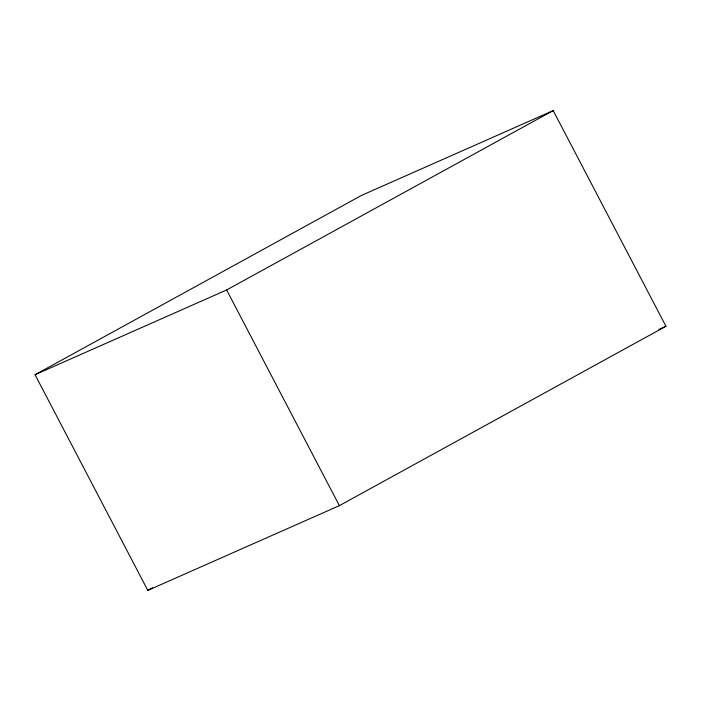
<?xml version="1.0" encoding="UTF-8"?>
<svg xmlns="http://www.w3.org/2000/svg" width="701" height="701" viewBox="0 0 701 701"><rect width="100%" height="100%" fill="white"/><g stroke="black" fill="none" stroke-linecap="round" stroke-linejoin="round"><path stroke-width="1.05" d="M35.05 374.728L361.62 195.351L553.194 110.6L665.95 326.272L339.38 505.649L147.806 590.4L35.05 374.728L226.625 289.969L553.194 110.6M147.806 590.4L152.59 587.771M658.966 329.365L665.95 326.272M226.625 289.969L339.38 505.649"/></g></svg>
